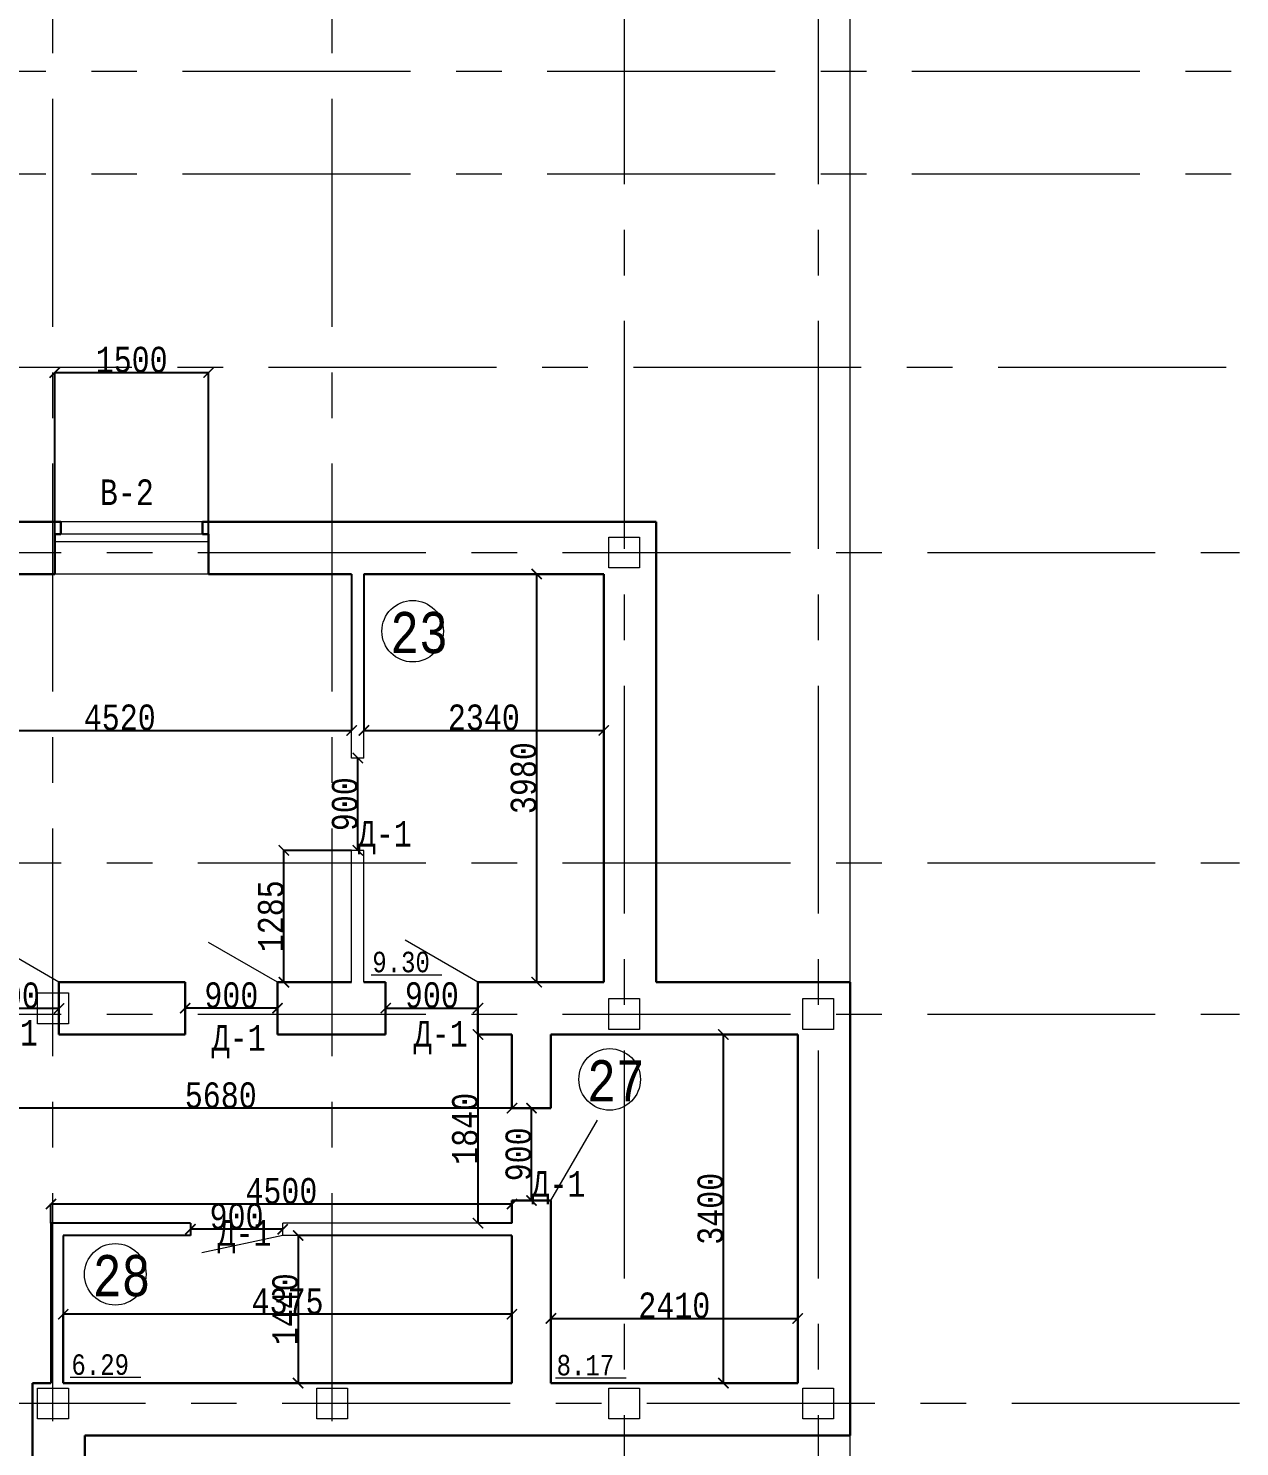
# Model space of a CAD drawing. Header units: millimetres. Extents: x -689206 to 4969298, y -1019800 to 703299.
# Drawn here: x 412058 to 423868, y -623094 to -609266 of the extents above; entities that cross this region are included whole.
import ezdxf

# ---------------------------------------------------------------- set-up
doc = ezdxf.new("R2010")
doc.units = ezdxf.units.MM
doc.linetypes.add('JIS_02_4.0', pattern=[5.5, 4, -1.5])
doc.linetypes.add('осеваяX2', pattern=[101.6, 63.5, -12.7, 12.7, -12.7])
for name, color, linetype, lineweight in [('несущие', 7, 'Continuous', 30), ('ПЕРЕГОРОДКИ', 252, 'Continuous', 9), ('РАЗМЕРЫ', 7, 'Continuous', 9), ('сваи', 7, 'JIS_02_4.0', 30), ('стены', 7, 'Continuous', 20)]:
    doc.layers.add(name, color=color, linetype=linetype, lineweight=lineweight)
doc.layers.add('четотам', color=7, linetype='Continuous')
doc.styles.add('Аннотативный', font='isocteur.ttf', dxfattribs={"width": 0.7, "height": 250})
doc.dimstyles.new('Аннотативный', dxfattribs={"dimscale": 0, "dimtxt": 250, "dimasz": 100, "dimexe": 1.25, "dimexo": 0.625, "dimtad": 1, "dimdec": 0, "dimtxsty": 'Аннотативный', "dimblk": 'ARCHTICK', "dimcen": 2.5, "dimadec": 0, "dimazin": 0, "dimtfac": 1, "dimtdec": 0, "dimtmove": 0, "dimatfit": 3, "dimfxl": 1, "dimarcsym": 0})

# ---------------------------------------------------------------- blocks, each defined once
blk = doc.blocks.new('_ArchTick')
at = {"color": 0, "linetype": 'ByBlock', "const_width": 0.15}
blk.add_lwpolyline([(-0.5, -0.5), (0.5, 0.5)], dxfattribs=at)
blk = doc.blocks.new('*D3702')
at = {"layer": 'Defpoints', "color": 0, "lineweight": 0, "transparency": 16777216}
for p in [(416773, -620728), (412278, -620915), (416773, -620915)]:
    blk.add_point(p, dxfattribs=at)
at = {"layer": 'стены', "color": 0, "lineweight": -2, "transparency": 16777216}
for p, q in [((412278, -620914), (412278, -620727)), ((412278, -620728), (416773, -620728)), ((416773, -620914), (416773, -620727))]:
    blk.add_line(p, q, dxfattribs=at)
at = {"layer": 'стены', "color": 0, "lineweight": -2, "transparency": 16777216, "xscale": 100, "yscale": 100, "zscale": 100, "rotation": 180}
blk.add_blockref('_ArchTick', (412278, -620728), dxfattribs=at)
at = {"layer": 'стены', "color": 0, "lineweight": -2, "transparency": 16777216, "xscale": 100, "yscale": 100, "zscale": 100}
blk.add_blockref('_ArchTick', (416773, -620728), dxfattribs=at)
at = {"layer": 'стены', "color": 0, "lineweight": 5, "transparency": 16777216, "insert": (414525, -620602), "char_height": 250, "attachment_point": 5, "style": 'Аннотативный'}
blk.add_mtext('4500', dxfattribs=at)
blk = doc.blocks.new('*D3703')
at = {"layer": 'Defpoints', "color": 0, "lineweight": 0, "transparency": 16777216}
for p in [(416963, -619794), (416963, -619794), (416963, -620694)]:
    blk.add_point(p, dxfattribs=at)
at = {"layer": 'стены', "color": 0, "lineweight": -2, "transparency": 16777216}
for p, q in [((416963, -619794), (416964, -619794)), ((416963, -620694), (416963, -619794)), ((416963, -620694), (416964, -620694))]:
    blk.add_line(p, q, dxfattribs=at)
at = {"layer": 'стены', "color": 0, "lineweight": -2, "transparency": 16777216, "xscale": 100, "yscale": 100, "zscale": 100}
for p, rotation in [((416963, -619794), 90), ((416963, -620694), 270)]:
    blk.add_blockref('_ArchTick', p, dxfattribs=dict(at, rotation=rotation))
at = {"layer": 'стены', "color": 0, "lineweight": 5, "transparency": 16777216, "insert": (416837, -620244), "char_height": 250, "attachment_point": 5, "rotation": 90, "style": 'Аннотативный'}
blk.add_mtext('900', dxfattribs=at)
blk = doc.blocks.new('*D3705')
at = {"layer": 'Defpoints', "color": 0, "lineweight": 0, "transparency": 16777216}
for p in [(416773, -621035), (414688, -622474), (416773, -622474)]:
    blk.add_point(p, dxfattribs=at)
at = {"layer": 'стены', "color": 0, "lineweight": -2, "transparency": 16777216}
for p, q in [((416772, -621035), (414687, -621035)), ((414688, -621035), (414688, -622474)), ((416772, -622474), (414687, -622474))]:
    blk.add_line(p, q, dxfattribs=at)
at = {"layer": 'стены', "color": 0, "lineweight": -2, "transparency": 16777216, "xscale": 100, "yscale": 100, "zscale": 100}
for p, rotation in [((414688, -621035), 90), ((414688, -622474), 270)]:
    blk.add_blockref('_ArchTick', p, dxfattribs=dict(at, rotation=rotation))
at = {"layer": 'стены', "color": 0, "lineweight": 5, "transparency": 16777216, "insert": (414563, -621754), "char_height": 250, "attachment_point": 5, "rotation": 90, "style": 'Аннотативный'}
blk.add_mtext('1440', dxfattribs=at)
blk = doc.blocks.new('*D3706')
at = {"layer": 'Defpoints', "color": 0, "lineweight": 0, "transparency": 16777216}
for p in [(412398, -621803), (412398, -622474), (416773, -622474)]:
    blk.add_point(p, dxfattribs=at)
at = {"layer": 'стены', "color": 0, "lineweight": -2, "transparency": 16777216}
for p, q in [((412398, -622473), (412398, -621802)), ((416773, -621803), (412398, -621803)), ((416773, -622473), (416773, -621802))]:
    blk.add_line(p, q, dxfattribs=at)
at = {"layer": 'стены', "color": 0, "lineweight": -2, "transparency": 16777216, "xscale": 100, "yscale": 100, "zscale": 100, "rotation": 180}
blk.add_blockref('_ArchTick', (412398, -621803), dxfattribs=at)
at = {"layer": 'стены', "color": 0, "lineweight": -2, "transparency": 16777216, "xscale": 100, "yscale": 100, "zscale": 100}
blk.add_blockref('_ArchTick', (416773, -621803), dxfattribs=at)
at = {"layer": 'стены', "color": 0, "lineweight": 5, "transparency": 16777216, "insert": (414585, -621678), "char_height": 250, "attachment_point": 5, "style": 'Аннотативный'}
blk.add_mtext('4375', dxfattribs=at)
blk = doc.blocks.new('*D3711')
at = {"layer": 'Defpoints', "color": 0, "lineweight": 0, "transparency": 16777216}
for p in [(419559, -621844), (417153, -622474), (419559, -622474)]:
    blk.add_point(p, dxfattribs=at)
at = {"layer": 'стены', "color": 0, "lineweight": -2, "transparency": 16777216}
for p, q in [((417153, -622473), (417153, -621843)), ((417153, -621844), (419559, -621844)), ((419559, -622473), (419559, -621843))]:
    blk.add_line(p, q, dxfattribs=at)
at = {"layer": 'стены', "color": 0, "lineweight": -2, "transparency": 16777216, "xscale": 100, "yscale": 100, "zscale": 100, "rotation": 180}
blk.add_blockref('_ArchTick', (417153, -621844), dxfattribs=at)
at = {"layer": 'стены', "color": 0, "lineweight": -2, "transparency": 16777216, "xscale": 100, "yscale": 100, "zscale": 100}
blk.add_blockref('_ArchTick', (419559, -621844), dxfattribs=at)
at = {"layer": 'стены', "color": 0, "lineweight": 5, "transparency": 16777216, "insert": (418356, -621718), "char_height": 250, "attachment_point": 5, "style": 'Аннотативный'}
blk.add_mtext('2410', dxfattribs=at)
blk = doc.blocks.new('*D3734')
at = {"layer": 'Defpoints', "color": 0, "linetype": 'ByBlock', "lineweight": 0, "transparency": 16777216}
for p in [(410687, -614586), (415210, -614586), (415210, -616111)]:
    blk.add_point(p, dxfattribs=at)
at = {"layer": 'РАЗМЕРЫ', "color": 0, "linetype": 'ByBlock', "lineweight": -2, "transparency": 16777216}
for p, q in [((410687, -614586), (410687, -616112)), ((415210, -614586), (415210, -616112)), ((410687, -616111), (415210, -616111))]:
    blk.add_line(p, q, dxfattribs=at)
at = {"layer": 'РАЗМЕРЫ', "color": 0, "linetype": 'ByBlock', "lineweight": -2, "transparency": 16777216, "xscale": 100, "yscale": 100, "zscale": 100, "rotation": 180}
blk.add_blockref('_ArchTick', (410687, -616111), dxfattribs=at)
at = {"layer": 'РАЗМЕРЫ', "color": 0, "linetype": 'ByBlock', "lineweight": -2, "transparency": 16777216, "xscale": 100, "yscale": 100, "zscale": 100}
blk.add_blockref('_ArchTick', (415210, -616111), dxfattribs=at)
at = {"layer": 'РАЗМЕРЫ', "color": 0, "linetype": 'ByBlock', "lineweight": 5, "transparency": 16777216, "insert": (412949, -615985), "char_height": 250, "attachment_point": 5, "style": 'Аннотативный'}
blk.add_mtext('4520', dxfattribs=at)
blk = doc.blocks.new('*D3735')
at = {"layer": 'Defpoints', "color": 0, "linetype": 'ByBlock', "lineweight": 0, "transparency": 16777216}
for p in [(414549, -617280), (415210, -617280), (415210, -618566)]:
    blk.add_point(p, dxfattribs=at)
at = {"layer": 'РАЗМЕРЫ', "color": 0, "linetype": 'ByBlock', "lineweight": -2, "transparency": 16777216}
for p, q in [((415209, -617280), (414548, -617280)), ((414549, -618566), (414549, -617280)), ((415209, -618566), (414548, -618566))]:
    blk.add_line(p, q, dxfattribs=at)
at = {"layer": 'РАЗМЕРЫ', "color": 0, "linetype": 'ByBlock', "lineweight": -2, "transparency": 16777216, "xscale": 100, "yscale": 100, "zscale": 100}
for p, rotation in [((414549, -617280), 90), ((414549, -618566), 270)]:
    blk.add_blockref('_ArchTick', p, dxfattribs=dict(at, rotation=rotation))
at = {"layer": 'РАЗМЕРЫ', "color": 0, "linetype": 'ByBlock', "lineweight": 5, "transparency": 16777216, "insert": (414423, -617923), "char_height": 250, "attachment_point": 5, "rotation": 90, "style": 'Аннотативный'}
blk.add_mtext('1285', dxfattribs=at)
blk = doc.blocks.new('*D3736')
at = {"layer": 'Defpoints', "color": 0, "linetype": 'ByBlock', "lineweight": 0, "transparency": 16777216}
for p in [(417014, -614586), (417668, -614586), (417668, -618566)]:
    blk.add_point(p, dxfattribs=at)
at = {"layer": 'РАЗМЕРЫ', "color": 0, "linetype": 'ByBlock', "lineweight": -2, "transparency": 16777216}
for p, q in [((417667, -614586), (417013, -614586)), ((417014, -618566), (417014, -614586)), ((417667, -618566), (417013, -618566))]:
    blk.add_line(p, q, dxfattribs=at)
at = {"layer": 'РАЗМЕРЫ', "color": 0, "linetype": 'ByBlock', "lineweight": -2, "transparency": 16777216, "xscale": 100, "yscale": 100, "zscale": 100}
for p, rotation in [((417014, -614586), 90), ((417014, -618566), 270)]:
    blk.add_blockref('_ArchTick', p, dxfattribs=dict(at, rotation=rotation))
at = {"layer": 'РАЗМЕРЫ', "color": 0, "linetype": 'ByBlock', "lineweight": 5, "transparency": 16777216, "insert": (416888, -616576), "char_height": 250, "attachment_point": 5, "rotation": 90, "style": 'Аннотативный'}
blk.add_mtext('3980', dxfattribs=at)
blk = doc.blocks.new('*D3737')
at = {"layer": 'Defpoints', "color": 0, "linetype": 'ByBlock', "lineweight": 0, "transparency": 16777216}
for p in [(415330, -614586), (417668, -614586), (417668, -616111)]:
    blk.add_point(p, dxfattribs=at)
at = {"layer": 'РАЗМЕРЫ', "color": 0, "linetype": 'ByBlock', "lineweight": -2, "transparency": 16777216}
for p, q in [((415330, -614586), (415330, -616112)), ((417668, -614586), (417668, -616112)), ((415330, -616111), (417668, -616111))]:
    blk.add_line(p, q, dxfattribs=at)
at = {"layer": 'РАЗМЕРЫ', "color": 0, "linetype": 'ByBlock', "lineweight": -2, "transparency": 16777216, "xscale": 100, "yscale": 100, "zscale": 100, "rotation": 180}
blk.add_blockref('_ArchTick', (415330, -616111), dxfattribs=at)
at = {"layer": 'РАЗМЕРЫ', "color": 0, "linetype": 'ByBlock', "lineweight": -2, "transparency": 16777216, "xscale": 100, "yscale": 100, "zscale": 100}
blk.add_blockref('_ArchTick', (417668, -616111), dxfattribs=at)
at = {"layer": 'РАЗМЕРЫ', "color": 0, "linetype": 'ByBlock', "lineweight": 5, "transparency": 16777216, "insert": (416499, -615985), "char_height": 250, "attachment_point": 5, "style": 'Аннотативный'}
blk.add_mtext('2340', dxfattribs=at)
blk = doc.blocks.new('*D3738')
at = {"layer": 'Defpoints', "color": 0, "linetype": 'ByBlock', "lineweight": 0, "transparency": 16777216}
for p in [(411457, -618821), (411457, -618876), (412357, -618876)]:
    blk.add_point(p, dxfattribs=at)
at = {"layer": 'РАЗМЕРЫ', "color": 0, "linetype": 'ByBlock', "lineweight": -2, "transparency": 16777216}
for p, q in [((411457, -618875), (411457, -618819)), ((412357, -618821), (411457, -618821)), ((412357, -618875), (412357, -618819))]:
    blk.add_line(p, q, dxfattribs=at)
at = {"layer": 'РАЗМЕРЫ', "color": 0, "linetype": 'ByBlock', "lineweight": -2, "transparency": 16777216, "xscale": 100, "yscale": 100, "zscale": 100, "rotation": 180}
blk.add_blockref('_ArchTick', (411457, -618821), dxfattribs=at)
at = {"layer": 'РАЗМЕРЫ', "color": 0, "linetype": 'ByBlock', "lineweight": -2, "transparency": 16777216, "xscale": 100, "yscale": 100, "zscale": 100}
blk.add_blockref('_ArchTick', (412357, -618821), dxfattribs=at)
at = {"layer": 'РАЗМЕРЫ', "color": 0, "linetype": 'ByBlock', "lineweight": 5, "transparency": 16777216, "insert": (411907, -618695), "char_height": 250, "attachment_point": 5, "style": 'Аннотативный'}
blk.add_mtext('900', dxfattribs=at)
blk = doc.blocks.new('*D3739')
at = {"layer": 'Defpoints', "color": 0, "linetype": 'ByBlock', "lineweight": 0, "transparency": 16777216}
for p in [(413587, -618819), (413587, -619076), (414487, -619076)]:
    blk.add_point(p, dxfattribs=at)
at = {"layer": 'РАЗМЕРЫ', "color": 0, "linetype": 'ByBlock', "lineweight": -2, "transparency": 16777216}
for p, q in [((413587, -619075), (413587, -618818)), ((414487, -618819), (413587, -618819)), ((414487, -619075), (414487, -618818))]:
    blk.add_line(p, q, dxfattribs=at)
at = {"layer": 'РАЗМЕРЫ', "color": 0, "linetype": 'ByBlock', "lineweight": -2, "transparency": 16777216, "xscale": 100, "yscale": 100, "zscale": 100, "rotation": 180}
blk.add_blockref('_ArchTick', (413587, -618819), dxfattribs=at)
at = {"layer": 'РАЗМЕРЫ', "color": 0, "linetype": 'ByBlock', "lineweight": -2, "transparency": 16777216, "xscale": 100, "yscale": 100, "zscale": 100}
blk.add_blockref('_ArchTick', (414487, -618819), dxfattribs=at)
at = {"layer": 'РАЗМЕРЫ', "color": 0, "linetype": 'ByBlock', "lineweight": 5, "transparency": 16777216, "insert": (414037, -618694), "char_height": 250, "attachment_point": 5, "style": 'Аннотативный'}
blk.add_mtext('900', dxfattribs=at)
blk = doc.blocks.new('*D3740')
at = {"layer": 'Defpoints', "color": 0, "linetype": 'ByBlock', "lineweight": 0, "transparency": 16777216}
for p in [(416442, -618818), (415542, -619076), (416442, -619076)]:
    blk.add_point(p, dxfattribs=at)
at = {"layer": 'РАЗМЕРЫ', "color": 0, "linetype": 'ByBlock', "lineweight": -2, "transparency": 16777216}
for p, q in [((415542, -619075), (415542, -618817)), ((415542, -618818), (416442, -618818)), ((416442, -619075), (416442, -618817))]:
    blk.add_line(p, q, dxfattribs=at)
at = {"layer": 'РАЗМЕРЫ', "color": 0, "linetype": 'ByBlock', "lineweight": -2, "transparency": 16777216, "xscale": 100, "yscale": 100, "zscale": 100, "rotation": 180}
blk.add_blockref('_ArchTick', (415542, -618818), dxfattribs=at)
at = {"layer": 'РАЗМЕРЫ', "color": 0, "linetype": 'ByBlock', "lineweight": -2, "transparency": 16777216, "xscale": 100, "yscale": 100, "zscale": 100}
blk.add_blockref('_ArchTick', (416442, -618818), dxfattribs=at)
at = {"layer": 'РАЗМЕРЫ', "color": 0, "linetype": 'ByBlock', "lineweight": 5, "transparency": 16777216, "insert": (415992, -618693), "char_height": 250, "attachment_point": 5, "style": 'Аннотативный'}
blk.add_mtext('900', dxfattribs=at)
blk = doc.blocks.new('*D3741')
at = {"layer": 'Defpoints', "color": 0, "linetype": 'ByBlock', "lineweight": 0, "transparency": 16777216}
for p in [(418834, -619076), (419559, -619076), (419559, -622474)]:
    blk.add_point(p, dxfattribs=at)
at = {"layer": 'РАЗМЕРЫ', "color": 0, "linetype": 'ByBlock', "lineweight": -2, "transparency": 16777216}
for p, q in [((419559, -619076), (418833, -619076)), ((418834, -622474), (418834, -619076)), ((419559, -622474), (418833, -622474))]:
    blk.add_line(p, q, dxfattribs=at)
at = {"layer": 'РАЗМЕРЫ', "color": 0, "linetype": 'ByBlock', "lineweight": -2, "transparency": 16777216, "xscale": 100, "yscale": 100, "zscale": 100}
for p, rotation in [((418834, -619076), 90), ((418834, -622474), 270)]:
    blk.add_blockref('_ArchTick', p, dxfattribs=dict(at, rotation=rotation))
at = {"layer": 'РАЗМЕРЫ', "color": 0, "linetype": 'ByBlock', "lineweight": 5, "transparency": 16777216, "insert": (418709, -620775), "char_height": 250, "attachment_point": 5, "rotation": 90, "style": 'Аннотативный'}
blk.add_mtext('3400', dxfattribs=at)
blk = doc.blocks.new('*D3742')
at = {"layer": 'Defpoints', "color": 0, "linetype": 'ByBlock', "lineweight": 0, "transparency": 16777216}
for p in [(411096, -619794), (411096, -619794), (416773, -619794)]:
    blk.add_point(p, dxfattribs=at)
at = {"layer": 'РАЗМЕРЫ', "color": 0, "linetype": 'ByBlock', "lineweight": -2, "transparency": 16777216}
for p, q in [((411096, -619794), (411096, -619793)), ((416773, -619794), (411096, -619794)), ((416773, -619795), (416773, -619795))]:
    blk.add_line(p, q, dxfattribs=at)
at = {"layer": 'РАЗМЕРЫ', "color": 0, "linetype": 'ByBlock', "lineweight": -2, "transparency": 16777216, "xscale": 100, "yscale": 100, "zscale": 100, "rotation": 180}
blk.add_blockref('_ArchTick', (411096, -619794), dxfattribs=at)
at = {"layer": 'РАЗМЕРЫ', "color": 0, "linetype": 'ByBlock', "lineweight": -2, "transparency": 16777216, "xscale": 100, "yscale": 100, "zscale": 100}
blk.add_blockref('_ArchTick', (416773, -619794), dxfattribs=at)
at = {"layer": 'РАЗМЕРЫ', "color": 0, "linetype": 'ByBlock', "lineweight": 5, "transparency": 16777216, "insert": (413934, -619669), "char_height": 250, "attachment_point": 5, "style": 'Аннотативный'}
blk.add_mtext('5680', dxfattribs=at)
blk = doc.blocks.new('*D3743')
at = {"layer": 'Defpoints', "color": 0, "linetype": 'ByBlock', "lineweight": 0, "transparency": 16777216}
for p in [(416442, -619076), (416773, -619076), (416773, -620915)]:
    blk.add_point(p, dxfattribs=at)
at = {"layer": 'РАЗМЕРЫ', "color": 0, "linetype": 'ByBlock', "lineweight": -2, "transparency": 16777216}
for p, q in [((416772, -619076), (416440, -619076)), ((416442, -620915), (416442, -619076)), ((416772, -620915), (416440, -620915))]:
    blk.add_line(p, q, dxfattribs=at)
at = {"layer": 'РАЗМЕРЫ', "color": 0, "linetype": 'ByBlock', "lineweight": -2, "transparency": 16777216, "xscale": 100, "yscale": 100, "zscale": 100}
for p, rotation in [((416442, -619076), 90), ((416442, -620915), 270)]:
    blk.add_blockref('_ArchTick', p, dxfattribs=dict(at, rotation=rotation))
at = {"layer": 'РАЗМЕРЫ', "color": 0, "linetype": 'ByBlock', "lineweight": 5, "transparency": 16777216, "insert": (416316, -619995), "char_height": 250, "attachment_point": 5, "rotation": 90, "style": 'Аннотативный'}
blk.add_mtext('1840', dxfattribs=at)
blk = doc.blocks.new('*D3781')
at = {"layer": 'Defpoints', "color": 0, "linetype": 'ByBlock', "lineweight": 0, "ltscale": 35, "transparency": 16777216}
for p in [(413638, -620975), (413638, -620975), (414538, -620975)]:
    blk.add_point(p, dxfattribs=at)
at = {"layer": 'сваи', "color": 0, "linetype": 'ByBlock', "lineweight": -2, "ltscale": 35, "transparency": 16777216}
for p, q in [((413638, -620974), (413638, -620974)), ((414538, -620975), (413638, -620975)), ((414538, -620974), (414538, -620974))]:
    blk.add_line(p, q, dxfattribs=at)
at = {"layer": 'сваи', "color": 0, "linetype": 'ByBlock', "lineweight": -2, "ltscale": 35, "transparency": 16777216, "xscale": 100, "yscale": 100, "zscale": 100, "rotation": 180}
blk.add_blockref('_ArchTick', (413638, -620975), dxfattribs=at)
at = {"layer": 'сваи', "color": 0, "linetype": 'ByBlock', "lineweight": -2, "ltscale": 35, "transparency": 16777216, "xscale": 100, "yscale": 100, "zscale": 100}
blk.add_blockref('_ArchTick', (414538, -620975), dxfattribs=at)
at = {"layer": 'сваи', "color": 0, "linetype": 'ByBlock', "lineweight": 5, "ltscale": 35, "transparency": 16777216, "insert": (414088, -620849), "char_height": 250, "attachment_point": 5, "style": 'Аннотативный'}
blk.add_mtext('900', dxfattribs=at)
blk = doc.blocks.new('*D3782')
at = {"layer": 'Defpoints', "color": 0, "linetype": 'ByBlock', "lineweight": 0, "ltscale": 35, "transparency": 16777216}
for p in [(415270, -616380), (415270, -616380), (415270, -617280)]:
    blk.add_point(p, dxfattribs=at)
at = {"layer": 'сваи', "color": 0, "linetype": 'ByBlock', "lineweight": -2, "ltscale": 35, "transparency": 16777216}
for p, q in [((415270, -617280), (415270, -616380)), ((415271, -616380), (415271, -616380)), ((415271, -617280), (415271, -617280))]:
    blk.add_line(p, q, dxfattribs=at)
at = {"layer": 'сваи', "color": 0, "linetype": 'ByBlock', "lineweight": -2, "ltscale": 35, "transparency": 16777216, "xscale": 100, "yscale": 100, "zscale": 100}
for p, rotation in [((415270, -616380), 90), ((415270, -617280), 270)]:
    blk.add_blockref('_ArchTick', p, dxfattribs=dict(at, rotation=rotation))
at = {"layer": 'сваи', "color": 0, "linetype": 'ByBlock', "lineweight": 5, "ltscale": 35, "transparency": 16777216, "insert": (415144, -616830), "char_height": 250, "attachment_point": 5, "rotation": 90, "style": 'Аннотативный'}
blk.add_mtext('900', dxfattribs=at)
blk = doc.blocks.new('*D3784')
at = {"layer": 'Defpoints', "color": 0, "lineweight": 0, "ltscale": 35, "transparency": 16777216}
for p in [(413815, -612622), (412315, -614586), (413815, -614586)]:
    blk.add_point(p, dxfattribs=at)
at = {"layer": 'РАЗМЕРЫ', "color": 0, "lineweight": -2, "ltscale": 35, "transparency": 16777216}
for p, q in [((412315, -614585), (412315, -612621)), ((412315, -612622), (413815, -612622)), ((413815, -614585), (413815, -612621))]:
    blk.add_line(p, q, dxfattribs=at)
at = {"layer": 'РАЗМЕРЫ', "color": 0, "lineweight": -2, "ltscale": 35, "transparency": 16777216, "xscale": 100, "yscale": 100, "zscale": 100, "rotation": 180}
blk.add_blockref('_ArchTick', (412315, -612622), dxfattribs=at)
at = {"layer": 'РАЗМЕРЫ', "color": 0, "lineweight": -2, "ltscale": 35, "transparency": 16777216, "xscale": 100, "yscale": 100, "zscale": 100}
blk.add_blockref('_ArchTick', (413815, -612622), dxfattribs=at)
at = {"layer": 'РАЗМЕРЫ', "color": 0, "lineweight": 0, "ltscale": 35, "transparency": 16777216, "insert": (413065, -612497), "char_height": 250, "attachment_point": 5, "style": 'Аннотативный'}
blk.add_mtext('1500', dxfattribs=at)

msp = doc.modelspace()

# ---------------------------------------------------------------- linework, layer by layer
at = {"layer": 'несущие', "color": 0}
for p, q in [((412375.2, -614075.7), (408252.1, -614077.7)), ((418177.9, -614075.7), (413755.2, -614075.7)), ((418177.9, -618565.7), (418177.9, -614075.7)), ((410687.1, -614585.7), (412315.2, -614585.7)), ((413815.2, -614585.7), (415210.1, -614585.7)), ((415330.1, -614585.7), (417667.9, -614585.7)), ((417667.9, -618565.7), (417667.9, -614585.7)), ((413587.4, -618565.7), (412356.5, -618565.7)), ((412356.5, -619075.7), (412356.5, -618565.7)), ((413587.4, -619075.7), (413587.4, -618565.7)), ((415210.1, -618565.7), (414487.4, -618565.7)), ((414487.4, -619075.7), (414487.4, -618565.7)), ((415541.5, -618565.7), (415330.1, -618565.7)), ((415541.5, -619075.7), (415541.5, -618565.7)), ((417667.9, -618565.7), (416441.5, -618565.7)), ((416441.5, -619075.7), (416441.5, -618565.7)), ((420069.4, -618565.7), (418177.9, -618565.7)), ((413587.4, -619075.7), (412356.5, -619075.7)), ((415541.5, -619075.7), (414487.4, -619075.7)), ((416772.9, -619075.7), (416441.5, -619075.7)), ((416772.9, -619794.2), (416772.9, -619075.7)), ((419559.4, -619075.7), (417152.9, -619075.7)), ((417152.9, -619794.2), (417152.9, -619075.7)), ((417152.9, -619794.2), (416772.9, -619794.2)), ((416964.1, -619794.2), (417152.9, -619794.2))]:
    msp.add_line(p, q, dxfattribs=at)
at = {"layer": 'ПЕРЕГОРОДКИ', "linetype": 'ByBlock', "lineweight": 15, "ltscale": 35}
for p, q in [((413755.2, -614075.7), (412375.2, -614075.7)), ((413815.2, -614585.7), (412315.2, -614585.7))]:
    msp.add_line(p, q, dxfattribs=at)
at = {"layer": 'РАЗМЕРЫ', "linetype": 'осеваяX2', "lineweight": 5, "ltscale": 35}
for p, q in [((412297.8, -654848), (412297.8, -605006.7)), ((415020.2, -654848), (415020.2, -605006.7)), ((419759.4, -605006.7), (419759.4, -654848)), ((423735.2, -612573.6), (356665.2, -612573.6)), ((423867.9, -622673.6), (356815.2, -622673.6))]:
    msp.add_line(p, q, dxfattribs=at)
at = {"layer": 'РАЗМЕРЫ'}
for p, q in [((415399.7, -618492.8), (416089, -618492.8)), ((412466.1, -622417.7), (413155.3, -622417.7)), ((417196.7, -622423.1), (417886, -622423.1))]:
    msp.add_line(p, q, dxfattribs=at)
at = {"layer": 'РАЗМЕРЫ', "color": 1, "lineweight": 25, "ltscale": 35}
for p, q in [((420069.4, -618565.7), (420069.4, -618875.7)), ((420069.4, -622983.6), (420069.4, -622673.6))]:
    msp.add_line(p, q, dxfattribs=at)
at = {"layer": 'РАЗМЕРЫ', "lineweight": 5, "ltscale": 35}
msp.add_lwpolyline([(367318.5, -646190.4), (420069.4, -646190.4), (420069.4, -607865.7), (367318.5, -607865.7)], close=True, dxfattribs=at)
at = {"layer": 'сваи', "linetype": 'ByBlock', "lineweight": 13, "ltscale": 35}
for p, q in [((415330.1, -616380.3), (415210.1, -616380.3)), ((415330.1, -617280.3), (415210.1, -617280.3))]:
    msp.add_line(p, q, dxfattribs=at)
at = {"layer": 'стены', "linetype": 'осеваяX2', "lineweight": 5, "ltscale": 35}
for p, q in [((417867.9, -605006.7), (417867.9, -654848)), ((356665.2, -609683.6), (423867.9, -609683.6)), ((356665.2, -610683.6), (423867.9, -610683.6)), ((356815.2, -614375.7), (423867.9, -614375.7)), ((356815.2, -617403.1), (423867.9, -617403.1)), ((356815.2, -618875.7), (423867.9, -618875.7))]:
    msp.add_line(p, q, dxfattribs=at)
at = {"layer": 'стены', "lineweight": 30}
for p, q in [((412375.2, -614197.7), (412375.2, -614077.7)), ((413755.2, -614197.7), (413755.2, -614077.7)), ((412315.2, -614585.7), (412315.2, -614197.7)), ((412315.2, -614197.7), (412375.2, -614197.7)), ((413815.2, -614197.7), (413755.2, -614197.7)), ((413815.2, -614585.7), (413815.2, -614197.7)), ((420069.4, -618565.7), (420069.4, -622983.6)), ((419559.4, -619075.7), (419559.4, -622473.6)), ((416772.9, -620867.5), (416772.9, -620694.2)), ((416772.9, -620694.2), (416772.9, -620915)), ((416772.9, -620694.2), (417152.9, -620694.2)), ((417152.9, -620694.2), (417152.9, -622473.6)), ((416772.9, -621035), (416772.9, -622473.6)), ((412098.1, -624493.8), (412098.1, -622473.6)), ((412098.1, -622473.6), (412278.1, -622473.6)), ((412278.1, -622473.6), (412098.1, -622473.6)), ((412398.1, -622473.6), (414820.2, -622473.6)), ((414820.2, -622473.6), (412398.1, -622473.6)), ((414820.2, -622473.6), (416772.9, -622473.6)), ((417152.9, -622473.6), (418049.4, -622473.6)), ((418049.4, -622473.6), (419559.4, -622473.6)), ((412608.1, -622983.6), (415330.2, -622983.6)), ((412608.1, -622983.6), (412608.1, -624493.8)), ((415330.2, -622983.6), (418049.4, -622983.6)), ((418049.4, -622983.6), (418559.4, -622983.6)), ((420069.4, -622983.6), (418559.4, -622983.6))]:
    msp.add_line(p, q, dxfattribs=at)
at = {"layer": 'стены', "lineweight": 13}
for p, q in [((413755.2, -614197.7), (412315.2, -614197.7)), ((412315.2, -614267.7), (413815.2, -614267.7)), ((415210.1, -616380.3), (415210.1, -614585.7)), ((415330.1, -616380.3), (415330.1, -614585.7)), ((415210.1, -618565.7), (415210.1, -617280.3)), ((415330.1, -618565.7), (415330.1, -617280.3)), ((416772.9, -620915), (414537.7, -620915)), ((414537.7, -621035), (414537.7, -620915)), ((416772.9, -621035), (414537.7, -621035))]:
    msp.add_line(p, q, dxfattribs=at)
at = {"layer": 'стены', "color": 152, "lineweight": 25, "true_color": 0x2776bb}
msp.add_line((412315.2, -614585.7), (412315.2, -614330.7), dxfattribs=at)
at = {"layer": 'стены', "lineweight": 9}
for p, q in [((412356.5, -618565.7), (411589.7, -618122.9)), ((414487.4, -618565.7), (413815, -618177.5)), ((416441.5, -618565.7), (415733.2, -618156.7)), ((417152.9, -620694.2), (417606.2, -619909.1)), ((414537.7, -621035), (413748.3, -621205.3))]:
    msp.add_line(p, q, dxfattribs=at)
at = {"layer": 'стены', "lineweight": 25}
for p, q in [((413637.7, -620915), (412278.1, -620915)), ((412278.1, -620915), (412278.1, -622473.6)), ((413637.7, -620915), (413637.7, -621035)), ((412398.1, -621035), (412398.1, -622473.6)), ((413637.7, -621035), (412398.1, -621035))]:
    msp.add_line(p, q, dxfattribs=at)
at = {"layer": 'стены', "lineweight": 20}
for points in [[(417717.9, -614225.7), (418017.9, -614225.7), (418017.9, -614525.7), (417717.9, -614525.7)], [(412147.8, -618670.7), (412447.8, -618670.7), (412447.8, -618970.7), (412147.8, -618970.7)], [(417717.9, -618725.7), (418017.9, -618725.7), (418017.9, -619025.7), (417717.9, -619025.7)], [(419609.4, -618725.7), (419909.4, -618725.7), (419909.4, -619025.7), (419609.4, -619025.7)], [(412147.8, -622523.6), (412447.8, -622523.6), (412447.8, -622823.6), (412147.8, -622823.6)], [(414870.2, -622523.6), (415170.2, -622523.6), (415170.2, -622823.6), (414870.2, -622823.6)], [(417717.9, -622523.6), (418017.9, -622523.6), (418017.9, -622823.6), (417717.9, -622823.6)], [(419609.4, -622523.6), (419909.4, -622523.6), (419909.4, -622823.6), (419609.4, -622823.6)]]:
    msp.add_lwpolyline(points, close=True, dxfattribs=at)
at = {"layer": 'четотам', "lineweight": 13}
for centre in [(415805.2, -615143.3), (417725.2, -619513.3), (412905.2, -621413.3)]:
    msp.add_circle(centre, 300, dxfattribs=at)

# ---------------------------------------------------------------- texts
at = {"layer": 'РАЗМЕРЫ', "lineweight": 20, "ltscale": 150, "char_height": 250, "width": 922.913, "attachment_point": 1, "style": 'Аннотативный'}
for s, insert in [('В-2', (412755.2, -613663.3)), ('Д-1', (415270.1, -616992.8)), ('Д-1', (411625.2, -618932.8)), ('Д-1', (413845.2, -618982.8)), ('Д-1', (415815.2, -618942.8)), ('Д-1', (416962.9, -620406.7)), ('Д-1', (413902, -620884.6))]:
    msp.add_mtext(s, dxfattribs=dict(at, insert=insert))
at = {"layer": 'РАЗМЕРЫ', "lineweight": 13, "ltscale": 150, "char_height": 401.1, "width": 1460, "attachment_point": 1, "style": 'Аннотативный'}
for s, insert in [('23', (415585.4, -614956.1)), ('27', (417505.4, -619326.1)), ('28', (412685.4, -621226.1))]:
    msp.add_mtext(s, dxfattribs=dict(at, insert=insert))
at = {"layer": 'РАЗМЕРЫ', "char_height": 200, "width": 656.117, "attachment_point": 1, "style": 'Аннотативный'}
for s, insert in [('9.30', (415411.4, -618268.8)), ('6.29', (412477.8, -622193.7)), ('8.17', (417208.4, -622199))]:
    msp.add_mtext(s, dxfattribs=dict(at, insert=insert))

# ---------------------------------------------------------------- dimensions: what is measured, and where the dimension line sits
at = {"layer": 'РАЗМЕРЫ', "lineweight": 0, "ltscale": 35}
dim = msp.add_linear_dim(base=(413815.2, -612622.2), p1=(412315.2, -614585.7), p2=(413815.2, -614585.7), dimstyle='Аннотативный', dxfattribs=at)
dim.commit()
dim.dimension.update_dxf_attribs({"geometry": '*D3784', "text_midpoint": (413065.2, -612496.5)})
at = {"layer": 'РАЗМЕРЫ', "linetype": 'ByBlock', "lineweight": 5}
for base, p1, p2, text, picture, middle in [((415210.1, -616110.8), (410687.1, -614585.7), (415210.1, -614585.7), '4520', '*D3734', (412948.6, -615985.2)), ((417667.9, -616110.8), (415330.1, -614585.7), (417667.9, -614585.7), '2340', '*D3737', (416499, -615985.2)), ((411095.8, -619794.2), (416772.9, -619794.2), (411095.8, -619794.2), '5680', '*D3742', (413934.3, -619668.6))]:
    dim = msp.add_linear_dim(base=base, p1=p1, p2=p2, text=text, dimstyle='Аннотативный', dxfattribs=at)
    dim.commit()
    dim.dimension.update_dxf_attribs({"geometry": picture, "text_midpoint": middle})
for base, p1, p2, picture, middle in [((417014.1, -614585.7), (417667.9, -618565.7), (417667.9, -614585.7), '*D3736', (416888.4, -616575.7)), ((414548.8, -617280.3), (415210.1, -618565.7), (415210.1, -617280.3), '*D3735', (414423.2, -617923))]:
    dim = msp.add_linear_dim(base=base, p1=p1, p2=p2, angle=90, dimstyle='Аннотативный', dxfattribs=at)
    dim.commit()
    dim.dimension.update_dxf_attribs({"geometry": picture, "text_midpoint": middle})
for base, p1, p2, picture, middle in [((411456.5, -618820.7), (412356.5, -618875.7), (411456.5, -618875.7), '*D3738', (411906.5, -618695)), ((413587.4, -618819.4), (414487.4, -619075.7), (413587.4, -619075.7), '*D3739', (414037.4, -618693.8)), ((416441.5, -618818.2), (415541.5, -619075.7), (416441.5, -619075.7), '*D3740', (415991.5, -618692.5))]:
    dim = msp.add_linear_dim(base=base, p1=p1, p2=p2, dimstyle='Аннотативный', dxfattribs=at)
    dim.commit()
    dim.dimension.update_dxf_attribs({"geometry": picture, "text_midpoint": middle})
for base, p1, p2, text, picture, middle in [((416441.5, -619075.7), (416772.9, -620915), (416772.9, -619075.7), '1840', '*D3743', (416315.9, -619995.3)), ((418834.4, -619075.7), (419559.4, -622473.6), (419559.4, -619075.7), '3400', '*D3741', (418708.8, -620774.6))]:
    dim = msp.add_linear_dim(base=base, p1=p1, p2=p2, angle=90, text=text, dimstyle='Аннотативный', dxfattribs=at)
    dim.commit()
    dim.dimension.update_dxf_attribs({"geometry": picture, "text_midpoint": middle})
at = {"layer": 'сваи', "linetype": 'ByBlock', "lineweight": 5, "ltscale": 35}
dim = msp.add_linear_dim(base=(415270.1, -616380.3), p1=(415270.1, -617280.3), p2=(415270.1, -616380.3), angle=90, dimstyle='Аннотативный', dxfattribs=at)
dim.commit()
dim.dimension.update_dxf_attribs({"geometry": '*D3782', "text_midpoint": (415144.5, -616830.3)})
dim = msp.add_linear_dim(base=(413637.7, -620975), p1=(414537.7, -620975), p2=(413637.7, -620975), dimstyle='Аннотативный', dxfattribs=at)
dim.commit()
dim.dimension.update_dxf_attribs({"geometry": '*D3781', "text_midpoint": (414087.7, -620849.4)})
at = {"layer": 'стены', "lineweight": 5}
dim = msp.add_linear_dim(base=(416962.9, -619794.2), p1=(416962.9, -620694.2), p2=(416962.9, -619794.2), angle=90, dimstyle='Аннотативный', dxfattribs=at)
dim.commit()
dim.dimension.update_dxf_attribs({"geometry": '*D3703', "text_midpoint": (416837.2, -620244.2)})
for base, p1, p2, text, picture, middle in [((416772.9, -620728), (412278.1, -620915), (416772.9, -620915), '4500', '*D3702', (414525.5, -620602.4)), ((419559.4, -621844), (417152.9, -622473.6), (419559.4, -622473.6), '2410', '*D3711', (418356.1, -621718.4))]:
    dim = msp.add_linear_dim(base=base, p1=p1, p2=p2, text=text, dimstyle='Аннотативный', dxfattribs=at)
    dim.commit()
    dim.dimension.update_dxf_attribs({"geometry": picture, "text_midpoint": middle})
dim = msp.add_linear_dim(base=(414688.3, -622473.6), p1=(416772.9, -621035), p2=(416772.9, -622473.6), angle=90, text='1440', dimstyle='Аннотативный', dxfattribs=at)
dim.commit()
dim.dimension.update_dxf_attribs({"geometry": '*D3705', "text_midpoint": (414562.7, -621754.3)})
dim = msp.add_linear_dim(base=(412398.1, -621803.3), p1=(416772.9, -622473.6), p2=(412398.1, -622473.6), dimstyle='Аннотативный', dxfattribs=at)
dim.commit()
dim.dimension.update_dxf_attribs({"geometry": '*D3706', "text_midpoint": (414585.5, -621677.7)})

doc.saveas('drawing.dxf')
